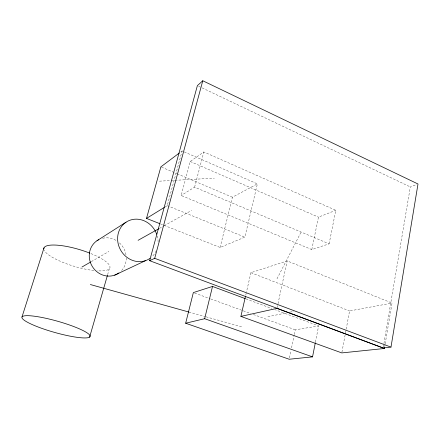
<?xml version="1.0" encoding="UTF-8"?>
<svg xmlns="http://www.w3.org/2000/svg" width="440" height="440" viewBox="0 0 440 440"><rect width="100%" height="100%" fill="white"/><g stroke="black" fill="none" stroke-linecap="round" stroke-linejoin="round"><path stroke-width="0.33" stroke-dasharray="2.2 1.65" d="M383.284 347.264L410.333 186.934L416.724 184.481M384.736 346.467L385.077 344.432M385.193 343.756L392.035 303.077L287.199 260.931L250.899 272.69L246.499 291.896M341.918 352.248L345.367 333.591M345.493 332.926L349.564 310.937L392.035 303.077M315.452 342.078L318.62 325.947L274.896 309.666M329.115 243.837L335.786 210.304L203.814 151.96L190.229 161.496L181.165 195.492L311.8 249.574L329.115 243.837L194.596 187.16L181.165 195.492M289.476 357.902L290.989 350.548M291.539 347.87L294.157 335.165M294.294 334.499L295.257 329.819L318.62 325.947M311.8 249.574L318.472 217.14L335.786 210.304M277.139 307.709L277.855 304.37M277.998 303.699L287.199 260.931M245.74 295.207L246.351 292.556M160.463 223.922L220.127 247.473L244.86 237.144L257.378 183.893L182.078 150.948L179.905 152.581M220.127 247.473L232.408 197.225L257.378 183.893M194.596 187.16L203.814 151.96M164.923 207.064L167.228 205.651L182.078 150.948M107.635 274.676L109.34 268.763M276.991 278.817L301.114 232.04M91.289 261.635L108.884 251.466M159.44 228.382L163.597 226.061M164.197 225.731L191.532 210.458M267.878 316.723L286.05 312.961M289.971 312.147L293.904 311.333M159.467 181.159L170.44 180.565M171.121 180.527L214.324 178.184M188.881 312.037L205.409 316.652M206.069 316.833L241.775 326.799M194.639 293.051L210.117 298.711M210.766 298.942L250.751 313.555M253.33 314.495L295.257 329.819M245.96 298.892L271.678 308.468M250.899 272.69L349.564 310.937M167.228 205.651L244.86 237.144M161.502 167.123L176.561 173.514M177.188 173.784L232.408 197.225M190.229 161.496L318.472 217.14M198.616 86.224L410.333 186.934M102.619 238.26A19.503 18.161 59.1 0 1 116.485 240.653M119.482 242.907A19.503 18.161 59.1 0 1 126.11 255.448M126.297 257.917A19.503 18.161 59.1 0 1 120.939 271.266M157.256 235.961A21.709 19.767 60.5 0 1 158.103 242.341M156.244 250.817A21.709 19.767 60.5 0 1 151.63 257.081M90.948 253.594A34.43 8.778 16.6 0 1 97.108 270.809M93.863 270.518A34.43 8.778 16.6 0 1 44.181 250.272"/><path stroke-width="0.66" d="M390.984 347.122L418 183.992L202.774 80.762L197.379 85.635L149.649 260.7L383.168 347.941L390.984 347.122L154.693 258.324L149.649 260.7M245.438 296.527L240.889 316.393L341.792 352.913L384.395 348.497L384.626 347.144M245.316 298.65L212.52 286.435L193.347 292.584L185.658 323.23L289.201 359.238L312.543 356.868L315.32 342.755M185.658 323.23L204.655 318.709L212.52 286.435M154.693 258.324L202.774 80.762M159.83 223.669L146.498 218.405L160.875 166.859L179.361 152.988M89.628 337.101A35.431 5.786 15.8 0 0 44.248 317.933A35.431 5.786 15.8 0 0 34.144 325.402A35.431 5.786 15.8 0 0 89.628 337.101L107.448 275.336M22 316.949L44.017 247.836M97.031 240.686L126 222.222M146.498 218.405L164.346 207.422M81.95 267.036L90.701 261.976M138.094 240.306L158.846 228.718M114.642 275.165L145.536 260.645M240.889 316.393L276.991 308.38L384.395 348.497M90.359 284.537L188.881 312.037M204.655 318.709L312.543 356.868M118.855 273.004A19.503 18.161 59.1 0 1 92.213 266.332A19.503 18.161 59.1 0 1 98.791 239.657M150.117 258.286A21.709 19.767 60.5 0 1 120.681 250.195A21.709 19.767 60.5 0 1 128.717 220.726A21.709 19.767 60.5 0 1 156.69 234.196M43.813 248.98A34.43 8.778 16.6 0 1 89.776 253.127"/></g></svg>
